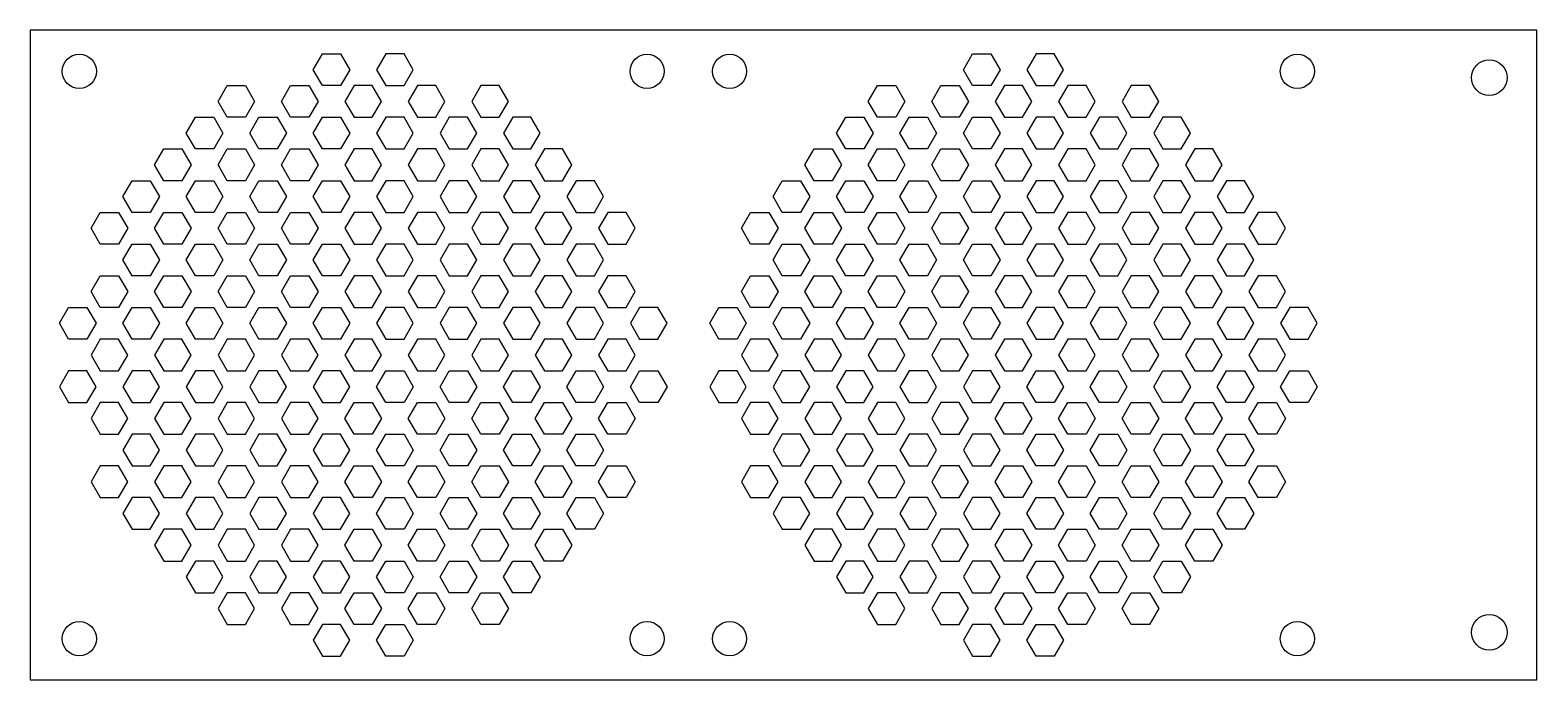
# Model space of a CAD drawing. Header units: millimetres. Extents: x 0 to 190, y 0 to 82.
import ezdxf

# ---------------------------------------------------------------- set-up
doc = ezdxf.new("R2010")
doc.units = ezdxf.units.MM

msp = doc.modelspace()

# ---------------------------------------------------------------- linework, layer by layer
at = {"color": 7, "linetype": 'Continuous', "lineweight": 25}
for p, q in [((0, 82), (0, 0)), ((190, 82), (0, 82)), ((190, 0), (190, 82)), ((35.69, 77), (36.85, 79)), ((36.85, 79), (39.15, 79)), ((39.15, 79), (40.31, 77)), ((44.85, 79), (43.69, 77)), ((47.15, 79), (44.85, 79)), ((48.31, 77), (47.15, 79)), ((117.69, 77), (118.85, 79)), ((118.85, 79), (121.15, 79)), ((121.15, 79), (122.31, 77)), ((126.85, 79), (125.69, 77)), ((129.15, 79), (126.85, 79)), ((130.31, 77), (129.15, 79)), ((36.85, 75), (35.69, 77)), ((40.31, 77), (39.15, 75)), ((43.69, 77), (44.85, 75)), ((47.15, 75), (48.31, 77)), ((118.85, 75), (117.69, 77)), ((122.31, 77), (121.15, 75)), ((125.69, 77), (126.85, 75)), ((129.15, 75), (130.31, 77)), ((23.69, 73), (24.85, 75)), ((24.85, 75), (27.15, 75)), ((27.15, 75), (28.31, 73)), ((31.69, 73), (32.85, 75)), ((32.85, 75), (35.15, 75)), ((35.15, 75), (36.31, 73)), ((39.15, 75), (36.85, 75)), ((40.85, 75), (39.69, 73)), ((43.15, 75), (40.85, 75)), ((44.31, 73), (43.15, 75)), ((44.85, 75), (47.15, 75)), ((48.85, 75), (47.69, 73)), ((51.15, 75), (48.85, 75)), ((52.31, 73), (51.15, 75)), ((56.85, 75), (55.69, 73)), ((59.15, 75), (56.85, 75)), ((60.31, 73), (59.15, 75)), ((105.69, 73), (106.85, 75)), ((106.85, 75), (109.15, 75)), ((109.15, 75), (110.31, 73)), ((113.69, 73), (114.85, 75)), ((114.85, 75), (117.15, 75)), ((117.15, 75), (118.31, 73)), ((121.15, 75), (118.85, 75)), ((122.85, 75), (121.69, 73)), ((125.15, 75), (122.85, 75)), ((126.31, 73), (125.15, 75)), ((126.85, 75), (129.15, 75)), ((130.85, 75), (129.69, 73)), ((133.15, 75), (130.85, 75)), ((134.31, 73), (133.15, 75)), ((138.85, 75), (137.69, 73)), ((141.15, 75), (138.85, 75)), ((142.31, 73), (141.15, 75)), ((24.85, 71), (23.69, 73)), ((28.31, 73), (27.15, 71)), ((32.85, 71), (31.69, 73)), ((36.31, 73), (35.15, 71)), ((39.69, 73), (40.85, 71)), ((43.15, 71), (44.31, 73)), ((47.69, 73), (48.85, 71)), ((51.15, 71), (52.31, 73)), ((55.69, 73), (56.85, 71)), ((59.15, 71), (60.31, 73)), ((106.85, 71), (105.69, 73)), ((110.31, 73), (109.15, 71)), ((114.85, 71), (113.69, 73)), ((118.31, 73), (117.15, 71)), ((121.69, 73), (122.85, 71)), ((125.15, 71), (126.31, 73)), ((129.69, 73), (130.85, 71)), ((133.15, 71), (134.31, 73)), ((137.69, 73), (138.85, 71)), ((141.15, 71), (142.31, 73)), ((19.69, 69), (20.85, 71)), ((20.85, 71), (23.15, 71)), ((23.15, 71), (24.31, 69)), ((27.15, 71), (24.85, 71)), ((27.69, 69), (28.85, 71)), ((28.85, 71), (31.15, 71)), ((31.15, 71), (32.31, 69)), ((35.15, 71), (32.85, 71)), ((35.69, 69), (36.85, 71)), ((36.85, 71), (39.15, 71)), ((39.15, 71), (40.31, 69)), ((40.85, 71), (43.15, 71)), ((44.85, 71), (43.69, 69)), ((47.15, 71), (44.85, 71)), ((48.31, 69), (47.15, 71)), ((48.85, 71), (51.15, 71)), ((52.85, 71), (51.69, 69)), ((55.15, 71), (52.85, 71)), ((56.31, 69), (55.15, 71)), ((56.85, 71), (59.15, 71)), ((60.85, 71), (59.69, 69)), ((63.15, 71), (60.85, 71)), ((64.31, 69), (63.15, 71)), ((101.69, 69), (102.85, 71)), ((102.85, 71), (105.15, 71)), ((105.15, 71), (106.31, 69)), ((109.15, 71), (106.85, 71)), ((109.69, 69), (110.85, 71)), ((110.85, 71), (113.15, 71)), ((113.15, 71), (114.31, 69)), ((117.15, 71), (114.85, 71)), ((117.69, 69), (118.85, 71)), ((118.85, 71), (121.15, 71)), ((121.15, 71), (122.31, 69)), ((122.85, 71), (125.15, 71)), ((126.85, 71), (125.69, 69)), ((129.15, 71), (126.85, 71)), ((130.31, 69), (129.15, 71)), ((130.85, 71), (133.15, 71)), ((134.85, 71), (133.69, 69)), ((137.15, 71), (134.85, 71)), ((138.31, 69), (137.15, 71)), ((138.85, 71), (141.15, 71)), ((142.85, 71), (141.69, 69)), ((145.15, 71), (142.85, 71)), ((146.31, 69), (145.15, 71)), ((20.85, 67), (19.69, 69)), ((24.31, 69), (23.15, 67)), ((28.85, 67), (27.69, 69)), ((32.31, 69), (31.15, 67)), ((36.85, 67), (35.69, 69)), ((40.31, 69), (39.15, 67)), ((43.69, 69), (44.85, 67)), ((47.15, 67), (48.31, 69)), ((51.69, 69), (52.85, 67)), ((55.15, 67), (56.31, 69)), ((59.69, 69), (60.85, 67)), ((63.15, 67), (64.31, 69)), ((102.85, 67), (101.69, 69)), ((106.31, 69), (105.15, 67)), ((110.85, 67), (109.69, 69)), ((114.31, 69), (113.15, 67)), ((118.85, 67), (117.69, 69)), ((122.31, 69), (121.15, 67)), ((125.69, 69), (126.85, 67)), ((129.15, 67), (130.31, 69)), ((133.69, 69), (134.85, 67)), ((137.15, 67), (138.31, 69)), ((141.69, 69), (142.85, 67)), ((145.15, 67), (146.31, 69)), ((15.69, 65), (16.85, 67)), ((16.85, 67), (19.15, 67)), ((19.15, 67), (20.31, 65)), ((23.15, 67), (20.85, 67)), ((23.69, 65), (24.85, 67)), ((24.85, 67), (27.15, 67)), ((27.15, 67), (28.31, 65)), ((31.15, 67), (28.85, 67)), ((31.69, 65), (32.85, 67)), ((32.85, 67), (35.15, 67)), ((35.15, 67), (36.31, 65)), ((39.15, 67), (36.85, 67)), ((40.85, 67), (39.69, 65)), ((43.15, 67), (40.85, 67)), ((44.31, 65), (43.15, 67)), ((44.85, 67), (47.15, 67)), ((48.85, 67), (47.69, 65)), ((51.15, 67), (48.85, 67)), ((52.31, 65), (51.15, 67)), ((52.85, 67), (55.15, 67)), ((56.85, 67), (55.69, 65)), ((59.15, 67), (56.85, 67)), ((60.31, 65), (59.15, 67)), ((60.85, 67), (63.15, 67)), ((64.85, 67), (63.69, 65)), ((67.15, 67), (64.85, 67)), ((68.31, 65), (67.15, 67)), ((97.69, 65), (98.85, 67)), ((98.85, 67), (101.15, 67)), ((101.15, 67), (102.31, 65)), ((105.15, 67), (102.85, 67)), ((105.69, 65), (106.85, 67)), ((106.85, 67), (109.15, 67)), ((109.15, 67), (110.31, 65)), ((113.15, 67), (110.85, 67)), ((113.69, 65), (114.85, 67)), ((114.85, 67), (117.15, 67)), ((117.15, 67), (118.31, 65)), ((121.15, 67), (118.85, 67)), ((122.85, 67), (121.69, 65)), ((125.15, 67), (122.85, 67)), ((126.31, 65), (125.15, 67)), ((126.85, 67), (129.15, 67)), ((130.85, 67), (129.69, 65)), ((133.15, 67), (130.85, 67)), ((134.31, 65), (133.15, 67)), ((134.85, 67), (137.15, 67)), ((138.85, 67), (137.69, 65)), ((141.15, 67), (138.85, 67)), ((142.31, 65), (141.15, 67)), ((142.85, 67), (145.15, 67)), ((146.85, 67), (145.69, 65)), ((149.15, 67), (146.85, 67)), ((150.31, 65), (149.15, 67)), ((16.85, 63), (15.69, 65)), ((20.31, 65), (19.15, 63)), ((24.85, 63), (23.69, 65)), ((28.31, 65), (27.15, 63)), ((32.85, 63), (31.69, 65)), ((36.31, 65), (35.15, 63)), ((39.69, 65), (40.85, 63)), ((43.15, 63), (44.31, 65)), ((47.69, 65), (48.85, 63)), ((51.15, 63), (52.31, 65)), ((55.69, 65), (56.85, 63)), ((59.15, 63), (60.31, 65)), ((63.69, 65), (64.85, 63)), ((67.15, 63), (68.31, 65)), ((98.85, 63), (97.69, 65)), ((102.31, 65), (101.15, 63)), ((106.85, 63), (105.69, 65)), ((110.31, 65), (109.15, 63)), ((114.85, 63), (113.69, 65)), ((118.31, 65), (117.15, 63)), ((121.69, 65), (122.85, 63)), ((125.15, 63), (126.31, 65)), ((129.69, 65), (130.85, 63)), ((133.15, 63), (134.31, 65)), ((137.69, 65), (138.85, 63)), ((141.15, 63), (142.31, 65)), ((145.69, 65), (146.85, 63)), ((149.15, 63), (150.31, 65)), ((11.69, 61), (12.85, 63)), ((12.85, 63), (15.15, 63)), ((15.15, 63), (16.31, 61)), ((19.15, 63), (16.85, 63)), ((19.69, 61), (20.85, 63)), ((20.85, 63), (23.15, 63)), ((23.15, 63), (24.31, 61)), ((27.15, 63), (24.85, 63)), ((27.69, 61), (28.85, 63)), ((28.85, 63), (31.15, 63)), ((31.15, 63), (32.31, 61)), ((35.15, 63), (32.85, 63)), ((35.69, 61), (36.85, 63)), ((36.85, 63), (39.15, 63)), ((39.15, 63), (40.31, 61)), ((40.85, 63), (43.15, 63)), ((44.85, 63), (43.69, 61)), ((47.15, 63), (44.85, 63)), ((48.31, 61), (47.15, 63)), ((48.85, 63), (51.15, 63)), ((52.85, 63), (51.69, 61)), ((55.15, 63), (52.85, 63)), ((56.31, 61), (55.15, 63)), ((56.85, 63), (59.15, 63)), ((60.85, 63), (59.69, 61)), ((63.15, 63), (60.85, 63)), ((64.31, 61), (63.15, 63)), ((64.85, 63), (67.15, 63)), ((68.85, 63), (67.69, 61)), ((71.15, 63), (68.85, 63)), ((72.31, 61), (71.15, 63)), ((93.69, 61), (94.85, 63)), ((94.85, 63), (97.15, 63)), ((97.15, 63), (98.31, 61)), ((101.15, 63), (98.85, 63)), ((101.69, 61), (102.85, 63)), ((102.85, 63), (105.15, 63)), ((105.15, 63), (106.31, 61)), ((109.15, 63), (106.85, 63)), ((109.69, 61), (110.85, 63)), ((110.85, 63), (113.15, 63)), ((113.15, 63), (114.31, 61)), ((117.15, 63), (114.85, 63)), ((117.69, 61), (118.85, 63)), ((118.85, 63), (121.15, 63)), ((121.15, 63), (122.31, 61)), ((122.85, 63), (125.15, 63)), ((126.85, 63), (125.69, 61)), ((129.15, 63), (126.85, 63)), ((130.31, 61), (129.15, 63)), ((130.85, 63), (133.15, 63)), ((134.85, 63), (133.69, 61)), ((137.15, 63), (134.85, 63)), ((138.31, 61), (137.15, 63)), ((138.85, 63), (141.15, 63)), ((142.85, 63), (141.69, 61)), ((145.15, 63), (142.85, 63)), ((146.31, 61), (145.15, 63)), ((146.85, 63), (149.15, 63)), ((150.85, 63), (149.69, 61)), ((153.15, 63), (150.85, 63)), ((154.31, 61), (153.15, 63)), ((12.85, 59), (11.69, 61)), ((16.31, 61), (15.15, 59)), ((20.85, 59), (19.69, 61)), ((24.31, 61), (23.15, 59)), ((28.85, 59), (27.69, 61)), ((32.31, 61), (31.15, 59)), ((36.85, 59), (35.69, 61)), ((40.31, 61), (39.15, 59)), ((43.69, 61), (44.85, 59)), ((47.15, 59), (48.31, 61)), ((51.69, 61), (52.85, 59)), ((55.15, 59), (56.31, 61)), ((59.69, 61), (60.85, 59)), ((63.15, 59), (64.31, 61)), ((67.69, 61), (68.85, 59)), ((71.15, 59), (72.31, 61)), ((94.85, 59), (93.69, 61)), ((98.31, 61), (97.15, 59)), ((102.85, 59), (101.69, 61)), ((106.31, 61), (105.15, 59)), ((110.85, 59), (109.69, 61)), ((114.31, 61), (113.15, 59)), ((118.85, 59), (117.69, 61)), ((122.31, 61), (121.15, 59)), ((125.69, 61), (126.85, 59)), ((129.15, 59), (130.31, 61)), ((133.69, 61), (134.85, 59)), ((137.15, 59), (138.31, 61)), ((141.69, 61), (142.85, 59)), ((145.15, 59), (146.31, 61)), ((149.69, 61), (150.85, 59)), ((153.15, 59), (154.31, 61)), ((7.69, 57), (8.85, 59)), ((8.85, 59), (11.15, 59)), ((11.15, 59), (12.31, 57)), ((15.15, 59), (12.85, 59)), ((15.69, 57), (16.85, 59)), ((16.85, 59), (19.15, 59)), ((19.15, 59), (20.31, 57)), ((23.15, 59), (20.85, 59)), ((23.69, 57), (24.85, 59)), ((24.85, 59), (27.15, 59)), ((27.15, 59), (28.31, 57)), ((31.15, 59), (28.85, 59)), ((31.69, 57), (32.85, 59)), ((32.85, 59), (35.15, 59)), ((35.15, 59), (36.31, 57)), ((39.15, 59), (36.85, 59)), ((40.85, 59), (39.69, 57)), ((43.15, 59), (40.85, 59)), ((44.31, 57), (43.15, 59)), ((44.85, 59), (47.15, 59)), ((48.85, 59), (47.69, 57)), ((51.15, 59), (48.85, 59)), ((52.31, 57), (51.15, 59)), ((52.85, 59), (55.15, 59)), ((56.85, 59), (55.69, 57)), ((59.15, 59), (56.85, 59)), ((60.31, 57), (59.15, 59)), ((60.85, 59), (63.15, 59)), ((64.85, 59), (63.69, 57)), ((67.15, 59), (64.85, 59)), ((68.31, 57), (67.15, 59)), ((68.85, 59), (71.15, 59)), ((72.85, 59), (71.69, 57)), ((75.15, 59), (72.85, 59)), ((76.31, 57), (75.15, 59)), ((89.69, 57), (90.85, 59)), ((90.85, 59), (93.15, 59)), ((93.15, 59), (94.31, 57)), ((97.15, 59), (94.85, 59)), ((97.69, 57), (98.85, 59)), ((98.85, 59), (101.15, 59)), ((101.15, 59), (102.31, 57)), ((105.15, 59), (102.85, 59)), ((105.69, 57), (106.85, 59)), ((106.85, 59), (109.15, 59)), ((109.15, 59), (110.31, 57)), ((113.15, 59), (110.85, 59)), ((113.69, 57), (114.85, 59)), ((114.85, 59), (117.15, 59)), ((117.15, 59), (118.31, 57)), ((121.15, 59), (118.85, 59)), ((122.85, 59), (121.69, 57)), ((125.15, 59), (122.85, 59)), ((126.31, 57), (125.15, 59)), ((126.85, 59), (129.15, 59)), ((130.85, 59), (129.69, 57)), ((133.15, 59), (130.85, 59)), ((134.31, 57), (133.15, 59)), ((134.85, 59), (137.15, 59)), ((138.85, 59), (137.69, 57)), ((141.15, 59), (138.85, 59)), ((142.31, 57), (141.15, 59)), ((142.85, 59), (145.15, 59)), ((146.85, 59), (145.69, 57)), ((149.15, 59), (146.85, 59)), ((150.31, 57), (149.15, 59)), ((150.85, 59), (153.15, 59)), ((154.85, 59), (153.69, 57)), ((157.15, 59), (154.85, 59)), ((158.31, 57), (157.15, 59)), ((8.85, 55), (7.69, 57)), ((12.31, 57), (11.15, 55)), ((16.85, 55), (15.69, 57)), ((20.31, 57), (19.15, 55)), ((24.85, 55), (23.69, 57)), ((28.31, 57), (27.15, 55)), ((32.85, 55), (31.69, 57)), ((36.31, 57), (35.15, 55)), ((39.69, 57), (40.85, 55)), ((43.15, 55), (44.31, 57)), ((47.69, 57), (48.85, 55)), ((51.15, 55), (52.31, 57)), ((55.69, 57), (56.85, 55)), ((59.15, 55), (60.31, 57)), ((63.69, 57), (64.85, 55)), ((67.15, 55), (68.31, 57)), ((71.69, 57), (72.85, 55)), ((75.15, 55), (76.31, 57)), ((90.85, 55), (89.69, 57)), ((94.31, 57), (93.15, 55)), ((98.85, 55), (97.69, 57)), ((102.31, 57), (101.15, 55)), ((106.85, 55), (105.69, 57)), ((110.31, 57), (109.15, 55)), ((114.85, 55), (113.69, 57)), ((118.31, 57), (117.15, 55)), ((121.69, 57), (122.85, 55)), ((125.15, 55), (126.31, 57)), ((129.69, 57), (130.85, 55)), ((133.15, 55), (134.31, 57)), ((137.69, 57), (138.85, 55)), ((141.15, 55), (142.31, 57)), ((145.69, 57), (146.85, 55)), ((149.15, 55), (150.31, 57)), ((153.69, 57), (154.85, 55)), ((157.15, 55), (158.31, 57)), ((11.15, 55), (8.85, 55)), ((11.69, 53), (12.85, 55)), ((12.85, 55), (15.15, 55)), ((15.15, 55), (16.31, 53)), ((19.15, 55), (16.85, 55)), ((19.69, 53), (20.85, 55)), ((20.85, 55), (23.15, 55)), ((23.15, 55), (24.31, 53)), ((27.15, 55), (24.85, 55)), ((27.69, 53), (28.85, 55)), ((28.85, 55), (31.15, 55)), ((31.15, 55), (32.31, 53)), ((35.15, 55), (32.85, 55)), ((35.69, 53), (36.85, 55)), ((36.85, 55), (39.15, 55)), ((39.15, 55), (40.31, 53)), ((40.85, 55), (43.15, 55)), ((44.85, 55), (43.69, 53)), ((47.15, 55), (44.85, 55)), ((48.31, 53), (47.15, 55)), ((48.85, 55), (51.15, 55)), ((52.85, 55), (51.69, 53)), ((55.15, 55), (52.85, 55)), ((56.31, 53), (55.15, 55)), ((56.85, 55), (59.15, 55)), ((60.85, 55), (59.69, 53)), ((63.15, 55), (60.85, 55)), ((64.31, 53), (63.15, 55)), ((64.85, 55), (67.15, 55)), ((68.85, 55), (67.69, 53)), ((71.15, 55), (68.85, 55)), ((72.31, 53), (71.15, 55)), ((72.85, 55), (75.15, 55)), ((93.15, 55), (90.85, 55)), ((93.69, 53), (94.85, 55)), ((94.85, 55), (97.15, 55)), ((97.15, 55), (98.31, 53)), ((101.15, 55), (98.85, 55)), ((101.69, 53), (102.85, 55)), ((102.85, 55), (105.15, 55)), ((105.15, 55), (106.31, 53)), ((109.15, 55), (106.85, 55)), ((109.69, 53), (110.85, 55)), ((110.85, 55), (113.15, 55)), ((113.15, 55), (114.31, 53)), ((117.15, 55), (114.85, 55)), ((117.69, 53), (118.85, 55)), ((118.85, 55), (121.15, 55)), ((121.15, 55), (122.31, 53)), ((122.85, 55), (125.15, 55)), ((126.85, 55), (125.69, 53)), ((129.15, 55), (126.85, 55)), ((130.31, 53), (129.15, 55)), ((130.85, 55), (133.15, 55)), ((134.85, 55), (133.69, 53)), ((137.15, 55), (134.85, 55)), ((138.31, 53), (137.15, 55)), ((138.85, 55), (141.15, 55)), ((142.85, 55), (141.69, 53)), ((145.15, 55), (142.85, 55)), ((146.31, 53), (145.15, 55)), ((146.85, 55), (149.15, 55)), ((150.85, 55), (149.69, 53)), ((153.15, 55), (150.85, 55)), ((154.31, 53), (153.15, 55)), ((154.85, 55), (157.15, 55)), ((12.85, 51), (11.69, 53)), ((16.31, 53), (15.15, 51)), ((20.85, 51), (19.69, 53)), ((24.31, 53), (23.15, 51)), ((28.85, 51), (27.69, 53)), ((32.31, 53), (31.15, 51)), ((36.85, 51), (35.69, 53)), ((40.31, 53), (39.15, 51)), ((43.69, 53), (44.85, 51)), ((47.15, 51), (48.31, 53)), ((51.69, 53), (52.85, 51)), ((55.15, 51), (56.31, 53)), ((59.69, 53), (60.85, 51)), ((63.15, 51), (64.31, 53)), ((67.69, 53), (68.85, 51)), ((71.15, 51), (72.31, 53)), ((94.85, 51), (93.69, 53)), ((98.31, 53), (97.15, 51)), ((102.85, 51), (101.69, 53)), ((106.31, 53), (105.15, 51)), ((110.85, 51), (109.69, 53)), ((114.31, 53), (113.15, 51)), ((118.85, 51), (117.69, 53)), ((122.31, 53), (121.15, 51)), ((125.69, 53), (126.85, 51)), ((129.15, 51), (130.31, 53)), ((133.69, 53), (134.85, 51)), ((137.15, 51), (138.31, 53)), ((141.69, 53), (142.85, 51)), ((145.15, 51), (146.31, 53)), ((149.69, 53), (150.85, 51)), ((153.15, 51), (154.31, 53)), ((7.69, 49), (8.85, 51)), ((8.85, 51), (11.15, 51)), ((11.15, 51), (12.31, 49)), ((15.15, 51), (12.85, 51)), ((15.69, 49), (16.85, 51)), ((16.85, 51), (19.15, 51)), ((19.15, 51), (20.31, 49)), ((23.15, 51), (20.85, 51)), ((23.69, 49), (24.85, 51)), ((24.85, 51), (27.15, 51)), ((27.15, 51), (28.31, 49)), ((31.15, 51), (28.85, 51)), ((31.69, 49), (32.85, 51)), ((32.85, 51), (35.15, 51)), ((35.15, 51), (36.31, 49)), ((39.15, 51), (36.85, 51)), ((40.85, 51), (39.69, 49)), ((43.15, 51), (40.85, 51)), ((44.31, 49), (43.15, 51)), ((44.85, 51), (47.15, 51)), ((48.85, 51), (47.69, 49)), ((51.15, 51), (48.85, 51)), ((52.31, 49), (51.15, 51)), ((52.85, 51), (55.15, 51)), ((56.85, 51), (55.69, 49)), ((59.15, 51), (56.85, 51)), ((60.31, 49), (59.15, 51)), ((60.85, 51), (63.15, 51)), ((64.85, 51), (63.69, 49)), ((67.15, 51), (64.85, 51)), ((68.31, 49), (67.15, 51)), ((68.85, 51), (71.15, 51)), ((72.85, 51), (71.69, 49)), ((75.15, 51), (72.85, 51)), ((76.31, 49), (75.15, 51)), ((89.69, 49), (90.85, 51)), ((90.85, 51), (93.15, 51)), ((93.15, 51), (94.31, 49)), ((97.15, 51), (94.85, 51)), ((97.69, 49), (98.85, 51)), ((98.85, 51), (101.15, 51)), ((101.15, 51), (102.31, 49)), ((105.15, 51), (102.85, 51)), ((105.69, 49), (106.85, 51)), ((106.85, 51), (109.15, 51)), ((109.15, 51), (110.31, 49)), ((113.15, 51), (110.85, 51)), ((113.69, 49), (114.85, 51)), ((114.85, 51), (117.15, 51)), ((117.15, 51), (118.31, 49)), ((121.15, 51), (118.85, 51)), ((122.85, 51), (121.69, 49)), ((125.15, 51), (122.85, 51)), ((126.31, 49), (125.15, 51)), ((126.85, 51), (129.15, 51)), ((130.85, 51), (129.69, 49)), ((133.15, 51), (130.85, 51)), ((134.31, 49), (133.15, 51)), ((134.85, 51), (137.15, 51)), ((138.85, 51), (137.69, 49)), ((141.15, 51), (138.85, 51)), ((142.31, 49), (141.15, 51)), ((142.85, 51), (145.15, 51)), ((146.85, 51), (145.69, 49)), ((149.15, 51), (146.85, 51)), ((150.31, 49), (149.15, 51)), ((150.85, 51), (153.15, 51)), ((154.85, 51), (153.69, 49)), ((157.15, 51), (154.85, 51)), ((158.31, 49), (157.15, 51)), ((8.85, 47), (7.69, 49)), ((12.31, 49), (11.15, 47)), ((16.85, 47), (15.69, 49)), ((20.31, 49), (19.15, 47)), ((24.85, 47), (23.69, 49)), ((28.31, 49), (27.15, 47)), ((32.85, 47), (31.69, 49)), ((36.31, 49), (35.15, 47)), ((39.69, 49), (40.85, 47)), ((43.15, 47), (44.31, 49)), ((47.69, 49), (48.85, 47)), ((51.15, 47), (52.31, 49)), ((55.69, 49), (56.85, 47)), ((59.15, 47), (60.31, 49)), ((63.69, 49), (64.85, 47)), ((67.15, 47), (68.31, 49)), ((71.69, 49), (72.85, 47)), ((75.15, 47), (76.31, 49)), ((90.85, 47), (89.69, 49)), ((94.31, 49), (93.15, 47)), ((98.85, 47), (97.69, 49)), ((102.31, 49), (101.15, 47)), ((106.85, 47), (105.69, 49)), ((110.31, 49), (109.15, 47)), ((114.85, 47), (113.69, 49)), ((118.31, 49), (117.15, 47)), ((121.69, 49), (122.85, 47)), ((125.15, 47), (126.31, 49)), ((129.69, 49), (130.85, 47)), ((133.15, 47), (134.31, 49)), ((137.69, 49), (138.85, 47)), ((141.15, 47), (142.31, 49)), ((145.69, 49), (146.85, 47)), ((149.15, 47), (150.31, 49)), ((153.69, 49), (154.85, 47)), ((157.15, 47), (158.31, 49)), ((3.69, 45), (4.85, 47)), ((4.85, 47), (7.15, 47)), ((7.15, 47), (8.31, 45)), ((11.15, 47), (8.85, 47)), ((11.69, 45), (12.85, 47)), ((12.85, 47), (15.15, 47)), ((15.15, 47), (16.31, 45)), ((19.15, 47), (16.85, 47)), ((19.69, 45), (20.85, 47)), ((20.85, 47), (23.15, 47)), ((23.15, 47), (24.31, 45)), ((27.15, 47), (24.85, 47)), ((27.69, 45), (28.85, 47)), ((28.85, 47), (31.15, 47)), ((31.15, 47), (32.31, 45)), ((35.15, 47), (32.85, 47)), ((35.69, 45), (36.85, 47)), ((36.85, 47), (39.15, 47)), ((39.15, 47), (40.31, 45)), ((40.85, 47), (43.15, 47)), ((44.85, 47), (43.69, 45)), ((47.15, 47), (44.85, 47)), ((48.31, 45), (47.15, 47)), ((48.85, 47), (51.15, 47)), ((52.85, 47), (51.69, 45)), ((55.15, 47), (52.85, 47)), ((56.31, 45), (55.15, 47)), ((56.85, 47), (59.15, 47)), ((60.85, 47), (59.69, 45)), ((63.15, 47), (60.85, 47)), ((64.31, 45), (63.15, 47)), ((64.85, 47), (67.15, 47)), ((68.85, 47), (67.69, 45)), ((71.15, 47), (68.85, 47)), ((72.31, 45), (71.15, 47)), ((72.85, 47), (75.15, 47)), ((76.85, 47), (75.69, 45)), ((79.15, 47), (76.85, 47)), ((80.31, 45), (79.15, 47)), ((85.69, 45), (86.85, 47)), ((86.85, 47), (89.15, 47)), ((89.15, 47), (90.31, 45)), ((93.15, 47), (90.85, 47)), ((93.69, 45), (94.85, 47)), ((94.85, 47), (97.15, 47)), ((97.15, 47), (98.31, 45)), ((101.15, 47), (98.85, 47)), ((101.69, 45), (102.85, 47)), ((102.85, 47), (105.15, 47)), ((105.15, 47), (106.31, 45)), ((109.15, 47), (106.85, 47)), ((109.69, 45), (110.85, 47)), ((110.85, 47), (113.15, 47)), ((113.15, 47), (114.31, 45)), ((117.15, 47), (114.85, 47)), ((117.69, 45), (118.85, 47)), ((118.85, 47), (121.15, 47)), ((121.15, 47), (122.31, 45)), ((122.85, 47), (125.15, 47)), ((126.85, 47), (125.69, 45)), ((129.15, 47), (126.85, 47)), ((130.31, 45), (129.15, 47)), ((130.85, 47), (133.15, 47)), ((134.85, 47), (133.69, 45)), ((137.15, 47), (134.85, 47)), ((138.31, 45), (137.15, 47)), ((138.85, 47), (141.15, 47)), ((142.85, 47), (141.69, 45)), ((145.15, 47), (142.85, 47)), ((146.31, 45), (145.15, 47)), ((146.85, 47), (149.15, 47)), ((150.85, 47), (149.69, 45)), ((153.15, 47), (150.85, 47)), ((154.31, 45), (153.15, 47)), ((154.85, 47), (157.15, 47)), ((158.85, 47), (157.69, 45)), ((161.15, 47), (158.85, 47)), ((162.31, 45), (161.15, 47)), ((4.85, 43), (3.69, 45)), ((8.31, 45), (7.15, 43)), ((12.85, 43), (11.69, 45)), ((16.31, 45), (15.15, 43)), ((20.85, 43), (19.69, 45)), ((24.31, 45), (23.15, 43)), ((28.85, 43), (27.69, 45)), ((32.31, 45), (31.15, 43)), ((36.85, 43), (35.69, 45)), ((40.31, 45), (39.15, 43)), ((43.69, 45), (44.85, 43)), ((47.15, 43), (48.31, 45)), ((51.69, 45), (52.85, 43)), ((55.15, 43), (56.31, 45)), ((59.69, 45), (60.85, 43)), ((63.15, 43), (64.31, 45)), ((67.69, 45), (68.85, 43)), ((71.15, 43), (72.31, 45)), ((75.69, 45), (76.85, 43)), ((79.15, 43), (80.31, 45)), ((86.85, 43), (85.69, 45)), ((90.31, 45), (89.15, 43)), ((94.85, 43), (93.69, 45)), ((98.31, 45), (97.15, 43)), ((102.85, 43), (101.69, 45)), ((106.31, 45), (105.15, 43)), ((110.85, 43), (109.69, 45)), ((114.31, 45), (113.15, 43)), ((118.85, 43), (117.69, 45)), ((122.31, 45), (121.15, 43)), ((125.69, 45), (126.85, 43)), ((129.15, 43), (130.31, 45)), ((133.69, 45), (134.85, 43)), ((137.15, 43), (138.31, 45)), ((141.69, 45), (142.85, 43)), ((145.15, 43), (146.31, 45)), ((149.69, 45), (150.85, 43)), ((153.15, 43), (154.31, 45)), ((157.69, 45), (158.85, 43)), ((161.15, 43), (162.31, 45)), ((7.15, 43), (4.85, 43)), ((8.85, 43), (7.69, 41)), ((11.15, 43), (8.85, 43)), ((12.31, 41), (11.15, 43)), ((15.15, 43), (12.85, 43)), ((16.85, 43), (15.69, 41)), ((19.15, 43), (16.85, 43)), ((20.31, 41), (19.15, 43)), ((23.15, 43), (20.85, 43)), ((24.85, 43), (23.69, 41)), ((27.15, 43), (24.85, 43)), ((28.31, 41), (27.15, 43)), ((31.15, 43), (28.85, 43)), ((32.85, 43), (31.69, 41)), ((35.15, 43), (32.85, 43)), ((36.31, 41), (35.15, 43)), ((39.15, 43), (36.85, 43)), ((40.85, 43), (39.69, 41)), ((43.15, 43), (40.85, 43)), ((44.31, 41), (43.15, 43)), ((44.85, 43), (47.15, 43)), ((48.85, 43), (47.69, 41)), ((51.15, 43), (48.85, 43)), ((52.31, 41), (51.15, 43)), ((52.85, 43), (55.15, 43)), ((56.85, 43), (55.69, 41)), ((59.15, 43), (56.85, 43)), ((60.31, 41), (59.15, 43)), ((60.85, 43), (63.15, 43)), ((64.85, 43), (63.69, 41)), ((67.15, 43), (64.85, 43)), ((68.31, 41), (67.15, 43)), ((68.85, 43), (71.15, 43)), ((72.85, 43), (71.69, 41)), ((75.15, 43), (72.85, 43)), ((76.31, 41), (75.15, 43)), ((76.85, 43), (79.15, 43)), ((89.15, 43), (86.85, 43)), ((90.85, 43), (89.69, 41)), ((93.15, 43), (90.85, 43)), ((94.31, 41), (93.15, 43)), ((97.15, 43), (94.85, 43)), ((98.85, 43), (97.69, 41)), ((101.15, 43), (98.85, 43)), ((102.31, 41), (101.15, 43)), ((105.15, 43), (102.85, 43)), ((106.85, 43), (105.69, 41)), ((109.15, 43), (106.85, 43)), ((110.31, 41), (109.15, 43)), ((113.15, 43), (110.85, 43)), ((114.85, 43), (113.69, 41)), ((117.15, 43), (114.85, 43)), ((118.31, 41), (117.15, 43)), ((121.15, 43), (118.85, 43)), ((122.85, 43), (121.69, 41)), ((125.15, 43), (122.85, 43)), ((126.31, 41), (125.15, 43)), ((126.85, 43), (129.15, 43)), ((130.85, 43), (129.69, 41)), ((133.15, 43), (130.85, 43)), ((134.31, 41), (133.15, 43)), ((134.85, 43), (137.15, 43)), ((138.85, 43), (137.69, 41)), ((141.15, 43), (138.85, 43)), ((142.31, 41), (141.15, 43)), ((142.85, 43), (145.15, 43)), ((146.85, 43), (145.69, 41)), ((149.15, 43), (146.85, 43)), ((150.31, 41), (149.15, 43)), ((150.85, 43), (153.15, 43)), ((154.85, 43), (153.69, 41)), ((157.15, 43), (154.85, 43)), ((158.31, 41), (157.15, 43)), ((158.85, 43), (161.15, 43)), ((7.69, 41), (8.85, 39)), ((11.15, 39), (12.31, 41)), ((15.69, 41), (16.85, 39)), ((19.15, 39), (20.31, 41)), ((23.69, 41), (24.85, 39)), ((27.15, 39), (28.31, 41)), ((31.69, 41), (32.85, 39)), ((35.15, 39), (36.31, 41)), ((39.69, 41), (40.85, 39)), ((43.15, 39), (44.31, 41)), ((47.69, 41), (48.85, 39)), ((51.15, 39), (52.31, 41)), ((55.69, 41), (56.85, 39)), ((59.15, 39), (60.31, 41)), ((63.69, 41), (64.85, 39)), ((67.15, 39), (68.31, 41)), ((71.69, 41), (72.85, 39)), ((75.15, 39), (76.31, 41)), ((89.69, 41), (90.85, 39)), ((93.15, 39), (94.31, 41)), ((97.69, 41), (98.85, 39)), ((101.15, 39), (102.31, 41)), ((105.69, 41), (106.85, 39)), ((109.15, 39), (110.31, 41)), ((113.69, 41), (114.85, 39)), ((117.15, 39), (118.31, 41)), ((121.69, 41), (122.85, 39)), ((125.15, 39), (126.31, 41)), ((129.69, 41), (130.85, 39)), ((133.15, 39), (134.31, 41)), ((137.69, 41), (138.85, 39)), ((141.15, 39), (142.31, 41)), ((145.69, 41), (146.85, 39)), ((149.15, 39), (150.31, 41)), ((153.69, 41), (154.85, 39)), ((157.15, 39), (158.31, 41)), ((4.85, 39), (3.69, 37)), ((7.15, 39), (4.85, 39)), ((8.31, 37), (7.15, 39)), ((8.85, 39), (11.15, 39)), ((12.85, 39), (11.69, 37)), ((15.15, 39), (12.85, 39)), ((16.31, 37), (15.15, 39)), ((16.85, 39), (19.15, 39)), ((20.85, 39), (19.69, 37)), ((23.15, 39), (20.85, 39)), ((24.31, 37), (23.15, 39)), ((24.85, 39), (27.15, 39)), ((28.85, 39), (27.69, 37)), ((31.15, 39), (28.85, 39)), ((32.31, 37), (31.15, 39)), ((32.85, 39), (35.15, 39)), ((36.85, 39), (35.69, 37)), ((39.15, 39), (36.85, 39)), ((40.31, 37), (39.15, 39)), ((40.85, 39), (43.15, 39)), ((43.69, 37), (44.85, 39)), ((44.85, 39), (47.15, 39)), ((47.15, 39), (48.31, 37)), ((48.85, 39), (51.15, 39)), ((51.69, 37), (52.85, 39)), ((52.85, 39), (55.15, 39)), ((55.15, 39), (56.31, 37)), ((56.85, 39), (59.15, 39)), ((59.69, 37), (60.85, 39)), ((60.85, 39), (63.15, 39)), ((63.15, 39), (64.31, 37)), ((64.85, 39), (67.15, 39)), ((67.69, 37), (68.85, 39)), ((68.85, 39), (71.15, 39)), ((71.15, 39), (72.31, 37)), ((72.85, 39), (75.15, 39)), ((75.69, 37), (76.85, 39)), ((76.85, 39), (79.15, 39)), ((79.15, 39), (80.31, 37)), ((86.85, 39), (85.69, 37)), ((89.15, 39), (86.85, 39)), ((90.31, 37), (89.15, 39)), ((90.85, 39), (93.15, 39)), ((94.85, 39), (93.69, 37)), ((97.15, 39), (94.85, 39)), ((98.31, 37), (97.15, 39)), ((98.85, 39), (101.15, 39)), ((102.85, 39), (101.69, 37)), ((105.15, 39), (102.85, 39)), ((106.31, 37), (105.15, 39)), ((106.85, 39), (109.15, 39)), ((110.85, 39), (109.69, 37)), ((113.15, 39), (110.85, 39)), ((114.31, 37), (113.15, 39)), ((114.85, 39), (117.15, 39)), ((118.85, 39), (117.69, 37)), ((121.15, 39), (118.85, 39)), ((122.31, 37), (121.15, 39)), ((122.85, 39), (125.15, 39)), ((125.69, 37), (126.85, 39)), ((126.85, 39), (129.15, 39)), ((129.15, 39), (130.31, 37)), ((130.85, 39), (133.15, 39)), ((133.69, 37), (134.85, 39)), ((134.85, 39), (137.15, 39)), ((137.15, 39), (138.31, 37)), ((138.85, 39), (141.15, 39)), ((141.69, 37), (142.85, 39)), ((142.85, 39), (145.15, 39)), ((145.15, 39), (146.31, 37)), ((146.85, 39), (149.15, 39)), ((149.69, 37), (150.85, 39)), ((150.85, 39), (153.15, 39)), ((153.15, 39), (154.31, 37)), ((154.85, 39), (157.15, 39)), ((157.69, 37), (158.85, 39)), ((158.85, 39), (161.15, 39)), ((161.15, 39), (162.31, 37)), ((3.69, 37), (4.85, 35)), ((7.15, 35), (8.31, 37)), ((11.69, 37), (12.85, 35)), ((15.15, 35), (16.31, 37)), ((19.69, 37), (20.85, 35)), ((23.15, 35), (24.31, 37)), ((27.69, 37), (28.85, 35)), ((31.15, 35), (32.31, 37)), ((35.69, 37), (36.85, 35)), ((39.15, 35), (40.31, 37)), ((44.85, 35), (43.69, 37)), ((48.31, 37), (47.15, 35)), ((52.85, 35), (51.69, 37)), ((56.31, 37), (55.15, 35)), ((60.85, 35), (59.69, 37)), ((64.31, 37), (63.15, 35)), ((68.85, 35), (67.69, 37)), ((72.31, 37), (71.15, 35)), ((76.85, 35), (75.69, 37)), ((80.31, 37), (79.15, 35)), ((85.69, 37), (86.85, 35)), ((89.15, 35), (90.31, 37)), ((93.69, 37), (94.85, 35)), ((97.15, 35), (98.31, 37)), ((101.69, 37), (102.85, 35)), ((105.15, 35), (106.31, 37)), ((109.69, 37), (110.85, 35)), ((113.15, 35), (114.31, 37)), ((117.69, 37), (118.85, 35)), ((121.15, 35), (122.31, 37)), ((126.85, 35), (125.69, 37)), ((130.31, 37), (129.15, 35)), ((134.85, 35), (133.69, 37)), ((138.31, 37), (137.15, 35)), ((142.85, 35), (141.69, 37)), ((146.31, 37), (145.15, 35)), ((150.85, 35), (149.69, 37)), ((154.31, 37), (153.15, 35)), ((158.85, 35), (157.69, 37)), ((162.31, 37), (161.15, 35)), ((4.85, 35), (7.15, 35)), ((8.85, 35), (7.69, 33)), ((11.15, 35), (8.85, 35)), ((12.31, 33), (11.15, 35)), ((12.85, 35), (15.15, 35)), ((16.85, 35), (15.69, 33)), ((19.15, 35), (16.85, 35)), ((20.31, 33), (19.15, 35)), ((20.85, 35), (23.15, 35)), ((24.85, 35), (23.69, 33)), ((27.15, 35), (24.85, 35)), ((28.31, 33), (27.15, 35)), ((28.85, 35), (31.15, 35)), ((32.85, 35), (31.69, 33)), ((35.15, 35), (32.85, 35)), ((36.31, 33), (35.15, 35)), ((36.85, 35), (39.15, 35)), ((39.69, 33), (40.85, 35)), ((40.85, 35), (43.15, 35)), ((43.15, 35), (44.31, 33)), ((47.15, 35), (44.85, 35)), ((47.69, 33), (48.85, 35)), ((48.85, 35), (51.15, 35)), ((51.15, 35), (52.31, 33)), ((55.15, 35), (52.85, 35)), ((55.69, 33), (56.85, 35)), ((56.85, 35), (59.15, 35)), ((59.15, 35), (60.31, 33)), ((63.15, 35), (60.85, 35)), ((63.69, 33), (64.85, 35)), ((64.85, 35), (67.15, 35)), ((67.15, 35), (68.31, 33)), ((71.15, 35), (68.85, 35)), ((71.69, 33), (72.85, 35)), ((72.85, 35), (75.15, 35)), ((75.15, 35), (76.31, 33)), ((79.15, 35), (76.85, 35)), ((86.85, 35), (89.15, 35)), ((90.85, 35), (89.69, 33)), ((93.15, 35), (90.85, 35)), ((94.31, 33), (93.15, 35)), ((94.85, 35), (97.15, 35)), ((98.85, 35), (97.69, 33)), ((101.15, 35), (98.85, 35)), ((102.31, 33), (101.15, 35)), ((102.85, 35), (105.15, 35)), ((106.85, 35), (105.69, 33)), ((109.15, 35), (106.85, 35)), ((110.31, 33), (109.15, 35)), ((110.85, 35), (113.15, 35)), ((114.85, 35), (113.69, 33)), ((117.15, 35), (114.85, 35)), ((118.31, 33), (117.15, 35)), ((118.85, 35), (121.15, 35)), ((121.69, 33), (122.85, 35)), ((122.85, 35), (125.15, 35)), ((125.15, 35), (126.31, 33)), ((129.15, 35), (126.85, 35)), ((129.69, 33), (130.85, 35)), ((130.85, 35), (133.15, 35)), ((133.15, 35), (134.31, 33)), ((137.15, 35), (134.85, 35)), ((137.69, 33), (138.85, 35)), ((138.85, 35), (141.15, 35)), ((141.15, 35), (142.31, 33)), ((145.15, 35), (142.85, 35)), ((145.69, 33), (146.85, 35)), ((146.85, 35), (149.15, 35)), ((149.15, 35), (150.31, 33)), ((153.15, 35), (150.85, 35)), ((153.69, 33), (154.85, 35)), ((154.85, 35), (157.15, 35)), ((157.15, 35), (158.31, 33)), ((161.15, 35), (158.85, 35)), ((7.69, 33), (8.85, 31)), ((11.15, 31), (12.31, 33)), ((15.69, 33), (16.85, 31)), ((19.15, 31), (20.31, 33)), ((23.69, 33), (24.85, 31)), ((27.15, 31), (28.31, 33)), ((31.69, 33), (32.85, 31)), ((35.15, 31), (36.31, 33)), ((40.85, 31), (39.69, 33)), ((44.31, 33), (43.15, 31)), ((48.85, 31), (47.69, 33)), ((52.31, 33), (51.15, 31)), ((56.85, 31), (55.69, 33)), ((60.31, 33), (59.15, 31)), ((64.85, 31), (63.69, 33)), ((68.31, 33), (67.15, 31)), ((72.85, 31), (71.69, 33)), ((76.31, 33), (75.15, 31)), ((89.69, 33), (90.85, 31)), ((93.15, 31), (94.31, 33)), ((97.69, 33), (98.85, 31)), ((101.15, 31), (102.31, 33)), ((105.69, 33), (106.85, 31)), ((109.15, 31), (110.31, 33)), ((113.69, 33), (114.85, 31)), ((117.15, 31), (118.31, 33)), ((122.85, 31), (121.69, 33)), ((126.31, 33), (125.15, 31)), ((130.85, 31), (129.69, 33)), ((134.31, 33), (133.15, 31)), ((138.85, 31), (137.69, 33)), ((142.31, 33), (141.15, 31)), ((146.85, 31), (145.69, 33)), ((150.31, 33), (149.15, 31)), ((154.85, 31), (153.69, 33)), ((158.31, 33), (157.15, 31)), ((8.85, 31), (11.15, 31)), ((12.85, 31), (11.69, 29)), ((15.15, 31), (12.85, 31)), ((16.31, 29), (15.15, 31)), ((16.85, 31), (19.15, 31)), ((20.85, 31), (19.69, 29)), ((23.15, 31), (20.85, 31)), ((24.31, 29), (23.15, 31)), ((24.85, 31), (27.15, 31)), ((28.85, 31), (27.69, 29)), ((31.15, 31), (28.85, 31)), ((32.31, 29), (31.15, 31)), ((32.85, 31), (35.15, 31)), ((36.85, 31), (35.69, 29)), ((39.15, 31), (36.85, 31)), ((40.31, 29), (39.15, 31)), ((43.15, 31), (40.85, 31)), ((43.69, 29), (44.85, 31)), ((44.85, 31), (47.15, 31)), ((47.15, 31), (48.31, 29)), ((51.15, 31), (48.85, 31)), ((51.69, 29), (52.85, 31)), ((52.85, 31), (55.15, 31)), ((55.15, 31), (56.31, 29)), ((59.15, 31), (56.85, 31)), ((59.69, 29), (60.85, 31)), ((60.85, 31), (63.15, 31)), ((63.15, 31), (64.31, 29)), ((67.15, 31), (64.85, 31)), ((67.69, 29), (68.85, 31)), ((68.85, 31), (71.15, 31)), ((71.15, 31), (72.31, 29)), ((75.15, 31), (72.85, 31)), ((90.85, 31), (93.15, 31)), ((94.85, 31), (93.69, 29)), ((97.15, 31), (94.85, 31)), ((98.31, 29), (97.15, 31)), ((98.85, 31), (101.15, 31)), ((102.85, 31), (101.69, 29)), ((105.15, 31), (102.85, 31)), ((106.31, 29), (105.15, 31)), ((106.85, 31), (109.15, 31)), ((110.85, 31), (109.69, 29)), ((113.15, 31), (110.85, 31)), ((114.31, 29), (113.15, 31)), ((114.85, 31), (117.15, 31)), ((118.85, 31), (117.69, 29)), ((121.15, 31), (118.85, 31)), ((122.31, 29), (121.15, 31)), ((125.15, 31), (122.85, 31)), ((125.69, 29), (126.85, 31)), ((126.85, 31), (129.15, 31)), ((129.15, 31), (130.31, 29)), ((133.15, 31), (130.85, 31)), ((133.69, 29), (134.85, 31)), ((134.85, 31), (137.15, 31)), ((137.15, 31), (138.31, 29)), ((141.15, 31), (138.85, 31)), ((141.69, 29), (142.85, 31)), ((142.85, 31), (145.15, 31)), ((145.15, 31), (146.31, 29)), ((149.15, 31), (146.85, 31)), ((149.69, 29), (150.85, 31)), ((150.85, 31), (153.15, 31)), ((153.15, 31), (154.31, 29)), ((157.15, 31), (154.85, 31)), ((11.69, 29), (12.85, 27)), ((15.15, 27), (16.31, 29)), ((19.69, 29), (20.85, 27)), ((23.15, 27), (24.31, 29)), ((27.69, 29), (28.85, 27)), ((31.15, 27), (32.31, 29)), ((35.69, 29), (36.85, 27)), ((39.15, 27), (40.31, 29)), ((44.85, 27), (43.69, 29)), ((48.31, 29), (47.15, 27)), ((52.85, 27), (51.69, 29)), ((56.31, 29), (55.15, 27)), ((60.85, 27), (59.69, 29)), ((64.31, 29), (63.15, 27)), ((68.85, 27), (67.69, 29)), ((72.31, 29), (71.15, 27)), ((93.69, 29), (94.85, 27)), ((97.15, 27), (98.31, 29)), ((101.69, 29), (102.85, 27)), ((105.15, 27), (106.31, 29)), ((109.69, 29), (110.85, 27)), ((113.15, 27), (114.31, 29)), ((117.69, 29), (118.85, 27)), ((121.15, 27), (122.31, 29)), ((126.85, 27), (125.69, 29)), ((130.31, 29), (129.15, 27)), ((134.85, 27), (133.69, 29)), ((138.31, 29), (137.15, 27)), ((142.85, 27), (141.69, 29)), ((146.31, 29), (145.15, 27)), ((150.85, 27), (149.69, 29)), ((154.31, 29), (153.15, 27)), ((8.85, 27), (7.69, 25)), ((11.15, 27), (8.85, 27)), ((12.31, 25), (11.15, 27)), ((12.85, 27), (15.15, 27)), ((16.85, 27), (15.69, 25)), ((19.15, 27), (16.85, 27)), ((20.31, 25), (19.15, 27)), ((20.85, 27), (23.15, 27)), ((24.85, 27), (23.69, 25)), ((27.15, 27), (24.85, 27)), ((28.31, 25), (27.15, 27)), ((28.85, 27), (31.15, 27)), ((32.85, 27), (31.69, 25)), ((35.15, 27), (32.85, 27)), ((36.31, 25), (35.15, 27)), ((36.85, 27), (39.15, 27)), ((39.69, 25), (40.85, 27)), ((40.85, 27), (43.15, 27)), ((43.15, 27), (44.31, 25)), ((47.15, 27), (44.85, 27)), ((47.69, 25), (48.85, 27)), ((48.85, 27), (51.15, 27)), ((51.15, 27), (52.31, 25)), ((55.15, 27), (52.85, 27)), ((55.69, 25), (56.85, 27)), ((56.85, 27), (59.15, 27)), ((59.15, 27), (60.31, 25)), ((63.15, 27), (60.85, 27)), ((63.69, 25), (64.85, 27)), ((64.85, 27), (67.15, 27)), ((67.15, 27), (68.31, 25)), ((71.15, 27), (68.85, 27)), ((71.69, 25), (72.85, 27)), ((72.85, 27), (75.15, 27)), ((75.15, 27), (76.31, 25)), ((90.85, 27), (89.69, 25)), ((93.15, 27), (90.85, 27)), ((94.31, 25), (93.15, 27)), ((94.85, 27), (97.15, 27)), ((98.85, 27), (97.69, 25)), ((101.15, 27), (98.85, 27)), ((102.31, 25), (101.15, 27)), ((102.85, 27), (105.15, 27)), ((106.85, 27), (105.69, 25)), ((109.15, 27), (106.85, 27)), ((110.31, 25), (109.15, 27)), ((110.85, 27), (113.15, 27)), ((114.85, 27), (113.69, 25)), ((117.15, 27), (114.85, 27)), ((118.31, 25), (117.15, 27)), ((118.85, 27), (121.15, 27)), ((121.69, 25), (122.85, 27)), ((122.85, 27), (125.15, 27)), ((125.15, 27), (126.31, 25)), ((129.15, 27), (126.85, 27)), ((129.69, 25), (130.85, 27)), ((130.85, 27), (133.15, 27)), ((133.15, 27), (134.31, 25)), ((137.15, 27), (134.85, 27)), ((137.69, 25), (138.85, 27)), ((138.85, 27), (141.15, 27)), ((141.15, 27), (142.31, 25)), ((145.15, 27), (142.85, 27)), ((145.69, 25), (146.85, 27)), ((146.85, 27), (149.15, 27)), ((149.15, 27), (150.31, 25)), ((153.15, 27), (150.85, 27)), ((153.69, 25), (154.85, 27)), ((154.85, 27), (157.15, 27)), ((157.15, 27), (158.31, 25)), ((7.69, 25), (8.85, 23)), ((11.15, 23), (12.31, 25)), ((15.69, 25), (16.85, 23)), ((19.15, 23), (20.31, 25)), ((23.69, 25), (24.85, 23)), ((27.15, 23), (28.31, 25)), ((31.69, 25), (32.85, 23)), ((35.15, 23), (36.31, 25)), ((40.85, 23), (39.69, 25)), ((44.31, 25), (43.15, 23)), ((48.85, 23), (47.69, 25)), ((52.31, 25), (51.15, 23)), ((56.85, 23), (55.69, 25)), ((60.31, 25), (59.15, 23)), ((64.85, 23), (63.69, 25)), ((68.31, 25), (67.15, 23)), ((72.85, 23), (71.69, 25)), ((76.31, 25), (75.15, 23)), ((89.69, 25), (90.85, 23)), ((93.15, 23), (94.31, 25)), ((97.69, 25), (98.85, 23)), ((101.15, 23), (102.31, 25)), ((105.69, 25), (106.85, 23)), ((109.15, 23), (110.31, 25)), ((113.69, 25), (114.85, 23)), ((117.15, 23), (118.31, 25)), ((122.85, 23), (121.69, 25)), ((126.31, 25), (125.15, 23)), ((130.85, 23), (129.69, 25)), ((134.31, 25), (133.15, 23)), ((138.85, 23), (137.69, 25)), ((142.31, 25), (141.15, 23)), ((146.85, 23), (145.69, 25)), ((150.31, 25), (149.15, 23)), ((154.85, 23), (153.69, 25)), ((158.31, 25), (157.15, 23)), ((8.85, 23), (11.15, 23)), ((12.85, 23), (11.69, 21)), ((15.15, 23), (12.85, 23)), ((16.31, 21), (15.15, 23)), ((16.85, 23), (19.15, 23)), ((20.85, 23), (19.69, 21)), ((23.15, 23), (20.85, 23)), ((24.31, 21), (23.15, 23)), ((24.85, 23), (27.15, 23)), ((28.85, 23), (27.69, 21)), ((31.15, 23), (28.85, 23)), ((32.31, 21), (31.15, 23)), ((32.85, 23), (35.15, 23)), ((36.85, 23), (35.69, 21)), ((39.15, 23), (36.85, 23)), ((40.31, 21), (39.15, 23)), ((43.15, 23), (40.85, 23)), ((43.69, 21), (44.85, 23)), ((44.85, 23), (47.15, 23)), ((47.15, 23), (48.31, 21)), ((51.15, 23), (48.85, 23)), ((51.69, 21), (52.85, 23)), ((52.85, 23), (55.15, 23)), ((55.15, 23), (56.31, 21)), ((59.15, 23), (56.85, 23)), ((59.69, 21), (60.85, 23)), ((60.85, 23), (63.15, 23)), ((63.15, 23), (64.31, 21)), ((67.15, 23), (64.85, 23)), ((67.69, 21), (68.85, 23)), ((68.85, 23), (71.15, 23)), ((71.15, 23), (72.31, 21)), ((75.15, 23), (72.85, 23)), ((90.85, 23), (93.15, 23)), ((94.85, 23), (93.69, 21)), ((97.15, 23), (94.85, 23)), ((98.31, 21), (97.15, 23)), ((98.85, 23), (101.15, 23)), ((102.85, 23), (101.69, 21)), ((105.15, 23), (102.85, 23)), ((106.31, 21), (105.15, 23)), ((106.85, 23), (109.15, 23)), ((110.85, 23), (109.69, 21)), ((113.15, 23), (110.85, 23)), ((114.31, 21), (113.15, 23)), ((114.85, 23), (117.15, 23)), ((118.85, 23), (117.69, 21)), ((121.15, 23), (118.85, 23)), ((122.31, 21), (121.15, 23)), ((125.15, 23), (122.85, 23)), ((125.69, 21), (126.85, 23)), ((126.85, 23), (129.15, 23)), ((129.15, 23), (130.31, 21)), ((133.15, 23), (130.85, 23)), ((133.69, 21), (134.85, 23)), ((134.85, 23), (137.15, 23)), ((137.15, 23), (138.31, 21)), ((141.15, 23), (138.85, 23)), ((141.69, 21), (142.85, 23)), ((142.85, 23), (145.15, 23)), ((145.15, 23), (146.31, 21)), ((149.15, 23), (146.85, 23)), ((149.69, 21), (150.85, 23)), ((150.85, 23), (153.15, 23)), ((153.15, 23), (154.31, 21)), ((157.15, 23), (154.85, 23)), ((11.69, 21), (12.85, 19)), ((15.15, 19), (16.31, 21)), ((19.69, 21), (20.85, 19)), ((23.15, 19), (24.31, 21)), ((27.69, 21), (28.85, 19)), ((31.15, 19), (32.31, 21)), ((35.69, 21), (36.85, 19)), ((39.15, 19), (40.31, 21)), ((44.85, 19), (43.69, 21)), ((48.31, 21), (47.15, 19)), ((52.85, 19), (51.69, 21)), ((56.31, 21), (55.15, 19)), ((60.85, 19), (59.69, 21)), ((64.31, 21), (63.15, 19)), ((68.85, 19), (67.69, 21)), ((72.31, 21), (71.15, 19)), ((93.69, 21), (94.85, 19)), ((97.15, 19), (98.31, 21)), ((101.69, 21), (102.85, 19)), ((105.15, 19), (106.31, 21)), ((109.69, 21), (110.85, 19)), ((113.15, 19), (114.31, 21)), ((117.69, 21), (118.85, 19)), ((121.15, 19), (122.31, 21)), ((126.85, 19), (125.69, 21)), ((130.31, 21), (129.15, 19)), ((134.85, 19), (133.69, 21)), ((138.31, 21), (137.15, 19)), ((142.85, 19), (141.69, 21)), ((146.31, 21), (145.15, 19)), ((150.85, 19), (149.69, 21)), ((154.31, 21), (153.15, 19)), ((12.85, 19), (15.15, 19)), ((16.85, 19), (15.69, 17)), ((19.15, 19), (16.85, 19)), ((20.31, 17), (19.15, 19)), ((20.85, 19), (23.15, 19)), ((24.85, 19), (23.69, 17)), ((27.15, 19), (24.85, 19)), ((28.31, 17), (27.15, 19)), ((28.85, 19), (31.15, 19)), ((32.85, 19), (31.69, 17)), ((35.15, 19), (32.85, 19)), ((36.31, 17), (35.15, 19)), ((36.85, 19), (39.15, 19)), ((39.69, 17), (40.85, 19)), ((40.85, 19), (43.15, 19)), ((43.15, 19), (44.31, 17)), ((47.15, 19), (44.85, 19)), ((47.69, 17), (48.85, 19)), ((48.85, 19), (51.15, 19)), ((51.15, 19), (52.31, 17)), ((55.15, 19), (52.85, 19)), ((55.69, 17), (56.85, 19)), ((56.85, 19), (59.15, 19)), ((59.15, 19), (60.31, 17)), ((63.15, 19), (60.85, 19)), ((63.69, 17), (64.85, 19)), ((64.85, 19), (67.15, 19)), ((67.15, 19), (68.31, 17)), ((71.15, 19), (68.85, 19)), ((94.85, 19), (97.15, 19)), ((98.85, 19), (97.69, 17)), ((101.15, 19), (98.85, 19)), ((102.31, 17), (101.15, 19)), ((102.85, 19), (105.15, 19)), ((106.85, 19), (105.69, 17)), ((109.15, 19), (106.85, 19)), ((110.31, 17), (109.15, 19)), ((110.85, 19), (113.15, 19)), ((114.85, 19), (113.69, 17)), ((117.15, 19), (114.85, 19)), ((118.31, 17), (117.15, 19)), ((118.85, 19), (121.15, 19)), ((121.69, 17), (122.85, 19)), ((122.85, 19), (125.15, 19)), ((125.15, 19), (126.31, 17)), ((129.15, 19), (126.85, 19)), ((129.69, 17), (130.85, 19)), ((130.85, 19), (133.15, 19)), ((133.15, 19), (134.31, 17)), ((137.15, 19), (134.85, 19)), ((137.69, 17), (138.85, 19)), ((138.85, 19), (141.15, 19)), ((141.15, 19), (142.31, 17)), ((145.15, 19), (142.85, 19)), ((145.69, 17), (146.85, 19)), ((146.85, 19), (149.15, 19)), ((149.15, 19), (150.31, 17)), ((153.15, 19), (150.85, 19)), ((15.69, 17), (16.85, 15)), ((19.15, 15), (20.31, 17)), ((23.69, 17), (24.85, 15)), ((27.15, 15), (28.31, 17)), ((31.69, 17), (32.85, 15)), ((35.15, 15), (36.31, 17)), ((40.85, 15), (39.69, 17)), ((44.31, 17), (43.15, 15)), ((48.85, 15), (47.69, 17)), ((52.31, 17), (51.15, 15)), ((56.85, 15), (55.69, 17)), ((60.31, 17), (59.15, 15)), ((64.85, 15), (63.69, 17)), ((68.31, 17), (67.15, 15)), ((97.69, 17), (98.85, 15)), ((101.15, 15), (102.31, 17)), ((105.69, 17), (106.85, 15)), ((109.15, 15), (110.31, 17)), ((113.69, 17), (114.85, 15)), ((117.15, 15), (118.31, 17)), ((122.85, 15), (121.69, 17)), ((126.31, 17), (125.15, 15)), ((130.85, 15), (129.69, 17)), ((134.31, 17), (133.15, 15)), ((138.85, 15), (137.69, 17)), ((142.31, 17), (141.15, 15)), ((146.85, 15), (145.69, 17)), ((150.31, 17), (149.15, 15)), ((16.85, 15), (19.15, 15)), ((20.85, 15), (19.69, 13)), ((23.15, 15), (20.85, 15)), ((24.31, 13), (23.15, 15)), ((24.85, 15), (27.15, 15)), ((28.85, 15), (27.69, 13)), ((31.15, 15), (28.85, 15)), ((32.31, 13), (31.15, 15)), ((32.85, 15), (35.15, 15)), ((36.85, 15), (35.69, 13)), ((39.15, 15), (36.85, 15)), ((40.31, 13), (39.15, 15)), ((43.15, 15), (40.85, 15)), ((43.69, 13), (44.85, 15)), ((44.85, 15), (47.15, 15)), ((47.15, 15), (48.31, 13)), ((51.15, 15), (48.85, 15)), ((51.69, 13), (52.85, 15)), ((52.85, 15), (55.15, 15)), ((55.15, 15), (56.31, 13)), ((59.15, 15), (56.85, 15)), ((59.69, 13), (60.85, 15)), ((60.85, 15), (63.15, 15)), ((63.15, 15), (64.31, 13)), ((67.15, 15), (64.85, 15)), ((98.85, 15), (101.15, 15)), ((102.85, 15), (101.69, 13)), ((105.15, 15), (102.85, 15)), ((106.31, 13), (105.15, 15)), ((106.85, 15), (109.15, 15)), ((110.85, 15), (109.69, 13)), ((113.15, 15), (110.85, 15)), ((114.31, 13), (113.15, 15)), ((114.85, 15), (117.15, 15)), ((118.85, 15), (117.69, 13)), ((121.15, 15), (118.85, 15)), ((122.31, 13), (121.15, 15)), ((125.15, 15), (122.85, 15)), ((125.69, 13), (126.85, 15)), ((126.85, 15), (129.15, 15)), ((129.15, 15), (130.31, 13)), ((133.15, 15), (130.85, 15)), ((133.69, 13), (134.85, 15)), ((134.85, 15), (137.15, 15)), ((137.15, 15), (138.31, 13)), ((141.15, 15), (138.85, 15)), ((141.69, 13), (142.85, 15)), ((142.85, 15), (145.15, 15)), ((145.15, 15), (146.31, 13)), ((149.15, 15), (146.85, 15)), ((19.69, 13), (20.85, 11)), ((23.15, 11), (24.31, 13)), ((27.69, 13), (28.85, 11)), ((31.15, 11), (32.31, 13)), ((35.69, 13), (36.85, 11)), ((39.15, 11), (40.31, 13)), ((44.85, 11), (43.69, 13)), ((48.31, 13), (47.15, 11)), ((52.85, 11), (51.69, 13)), ((56.31, 13), (55.15, 11)), ((60.85, 11), (59.69, 13)), ((64.31, 13), (63.15, 11)), ((101.69, 13), (102.85, 11)), ((105.15, 11), (106.31, 13)), ((109.69, 13), (110.85, 11)), ((113.15, 11), (114.31, 13)), ((117.69, 13), (118.85, 11)), ((121.15, 11), (122.31, 13)), ((126.85, 11), (125.69, 13)), ((130.31, 13), (129.15, 11)), ((134.85, 11), (133.69, 13)), ((138.31, 13), (137.15, 11)), ((142.85, 11), (141.69, 13)), ((146.31, 13), (145.15, 11)), ((20.85, 11), (23.15, 11)), ((24.85, 11), (23.69, 9)), ((27.15, 11), (24.85, 11)), ((28.31, 9), (27.15, 11)), ((28.85, 11), (31.15, 11)), ((32.85, 11), (31.69, 9)), ((35.15, 11), (32.85, 11)), ((36.31, 9), (35.15, 11)), ((36.85, 11), (39.15, 11)), ((39.69, 9), (40.85, 11)), ((40.85, 11), (43.15, 11)), ((43.15, 11), (44.31, 9)), ((47.15, 11), (44.85, 11)), ((47.69, 9), (48.85, 11)), ((48.85, 11), (51.15, 11)), ((51.15, 11), (52.31, 9)), ((55.15, 11), (52.85, 11)), ((55.69, 9), (56.85, 11)), ((56.85, 11), (59.15, 11)), ((59.15, 11), (60.31, 9)), ((63.15, 11), (60.85, 11)), ((102.85, 11), (105.15, 11)), ((106.85, 11), (105.69, 9)), ((109.15, 11), (106.85, 11)), ((110.31, 9), (109.15, 11)), ((110.85, 11), (113.15, 11)), ((114.85, 11), (113.69, 9)), ((117.15, 11), (114.85, 11)), ((118.31, 9), (117.15, 11)), ((118.85, 11), (121.15, 11)), ((121.69, 9), (122.85, 11)), ((122.85, 11), (125.15, 11)), ((125.15, 11), (126.31, 9)), ((129.15, 11), (126.85, 11)), ((129.69, 9), (130.85, 11)), ((130.85, 11), (133.15, 11)), ((133.15, 11), (134.31, 9)), ((137.15, 11), (134.85, 11)), ((137.69, 9), (138.85, 11)), ((138.85, 11), (141.15, 11)), ((141.15, 11), (142.31, 9)), ((145.15, 11), (142.85, 11)), ((23.69, 9), (24.85, 7)), ((27.15, 7), (28.31, 9)), ((31.69, 9), (32.85, 7)), ((35.15, 7), (36.31, 9)), ((40.85, 7), (39.69, 9)), ((44.31, 9), (43.15, 7)), ((48.85, 7), (47.69, 9)), ((52.31, 9), (51.15, 7)), ((56.85, 7), (55.69, 9)), ((60.31, 9), (59.15, 7)), ((105.69, 9), (106.85, 7)), ((109.15, 7), (110.31, 9)), ((113.69, 9), (114.85, 7)), ((117.15, 7), (118.31, 9)), ((122.85, 7), (121.69, 9)), ((126.31, 9), (125.15, 7)), ((130.85, 7), (129.69, 9)), ((134.31, 9), (133.15, 7)), ((138.85, 7), (137.69, 9)), ((142.31, 9), (141.15, 7)), ((24.85, 7), (27.15, 7)), ((32.85, 7), (35.15, 7)), ((36.85, 7), (35.69, 5)), ((39.15, 7), (36.85, 7)), ((40.31, 5), (39.15, 7)), ((43.15, 7), (40.85, 7)), ((43.69, 5), (44.85, 7)), ((44.85, 7), (47.15, 7)), ((47.15, 7), (48.31, 5)), ((51.15, 7), (48.85, 7)), ((59.15, 7), (56.85, 7)), ((106.85, 7), (109.15, 7)), ((114.85, 7), (117.15, 7)), ((118.85, 7), (117.69, 5)), ((121.15, 7), (118.85, 7)), ((122.31, 5), (121.15, 7)), ((125.15, 7), (122.85, 7)), ((125.69, 5), (126.85, 7)), ((126.85, 7), (129.15, 7)), ((129.15, 7), (130.31, 5)), ((133.15, 7), (130.85, 7)), ((141.15, 7), (138.85, 7)), ((35.69, 5), (36.85, 3)), ((39.15, 3), (40.31, 5)), ((44.85, 3), (43.69, 5)), ((48.31, 5), (47.15, 3)), ((117.69, 5), (118.85, 3)), ((121.15, 3), (122.31, 5)), ((126.85, 3), (125.69, 5)), ((130.31, 5), (129.15, 3)), ((36.85, 3), (39.15, 3)), ((47.15, 3), (44.85, 3)), ((118.85, 3), (121.15, 3)), ((129.15, 3), (126.85, 3)), ((0, 0), (190, 0))]:
    msp.add_line(p, q, dxfattribs=at)
for centre, radius in [((6.2, 76.8), 2.15), ((77.8, 76.8), 2.15), ((88.2, 76.8), 2.15), ((159.8, 76.8), 2.15), ((184, 76), 2.25), ((184, 6), 2.25), ((6.2, 5.2), 2.15), ((77.8, 5.2), 2.15), ((88.2, 5.2), 2.15), ((159.8, 5.2), 2.15)]:
    msp.add_circle(centre, radius, dxfattribs=at)

doc.saveas('drawing.dxf')
